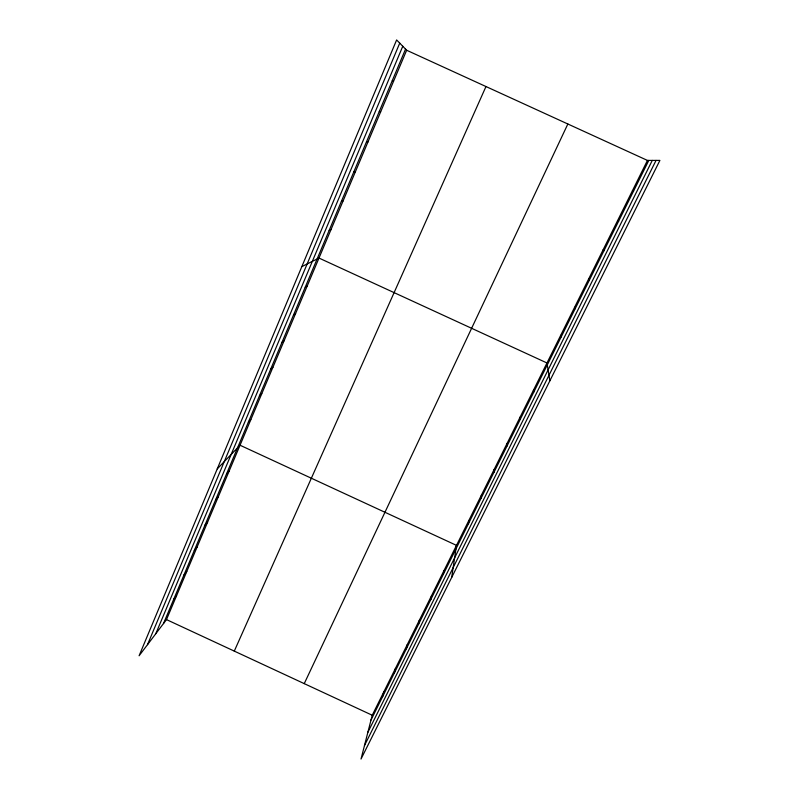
<?xml version="1.0" encoding="UTF-8"?>
<svg xmlns="http://www.w3.org/2000/svg" width="799" height="799" viewBox="0 0 799 799"><rect width="100%" height="100%" fill="white"/><g stroke="black" fill="none" stroke-linecap="round" stroke-linejoin="round"><path stroke-width="1.2" d="M506.995 446.092L507.055 443.435M493.952 472.359L494.142 469.472M481.108 498.236L481.407 495.13M468.444 523.745L468.863 520.429M451.685 577.447L456.489 545.367L240.04 445.233L217.238 468.903M443.295 574.421L443.934 570.696M430.801 599.58L431.55 595.654M418.496 624.369L419.345 620.254M406.361 648.808L407.31 644.513M394.406 672.898L395.455 668.423M382.621 696.648L383.76 691.994M647.45 160.419L372.234 715.235L361.018 759.05L659.904 160.399L647.45 160.419L406.651 50.247L396.624 39.95L139.096 655.769L166.492 619.595L406.651 50.247M147.505 644.663L399.73 43.136M155.785 633.727L402.766 46.252M163.475 623.58L405.552 49.119M234.287 651.115L485.972 86.542M304.239 683.634L567.849 124.005M370.996 720.059L648.798 160.419M367.85 732.353L652.274 160.409M364.464 745.597L656.049 160.409M173.613 599.54L176.559 595.734M183.89 575.15L186.766 571.535M194.307 550.411L197.123 546.995M204.884 525.323L207.62 522.097M215.61 499.864L218.267 496.848M226.497 474.037L229.073 471.23M248.419 422.022L250.836 419.635M259.455 395.835L261.782 393.677M270.651 369.268L272.898 367.34M282.007 342.302L284.164 340.614M293.543 314.946L295.61 313.498M305.238 287.171L307.216 285.982M301.842 266.606L318.991 258.057L546.975 362.976L549.862 380.803M329.178 230.372L330.946 229.703M341.423 201.318L343.091 200.929M353.847 171.815L355.415 171.705M366.481 141.862L367.93 142.042M632.418 190.721L633.607 191.021M379.295 111.431L380.634 111.92M166.492 619.595L372.234 715.235M617.627 220.544L618.656 221.143M392.329 80.519L393.537 81.318M603.055 249.907L603.944 250.796M588.713 278.821L589.452 279.99M574.591 307.295L575.18 308.734M560.678 335.35L561.128 337.038M533.472 390.192L533.652 392.389M520.169 417.008L520.229 419.435"/></g></svg>
